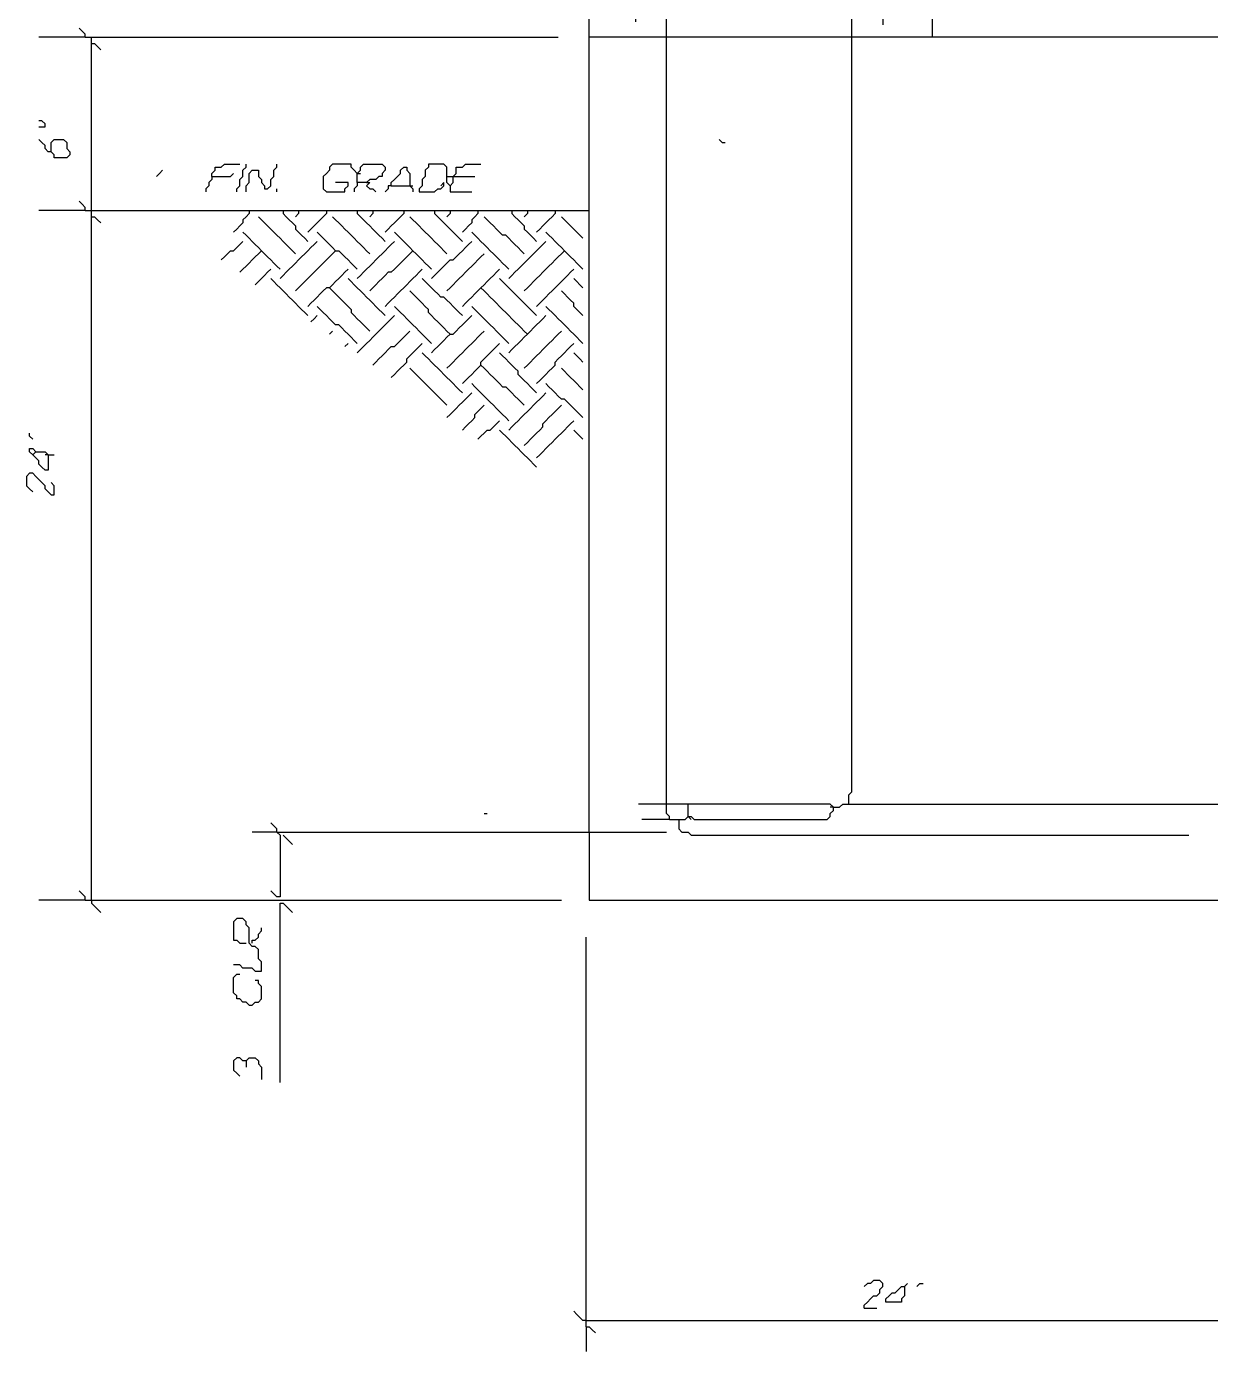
# Model space of a CAD drawing. Extents: x 1.09 to 9.29, y 0.06 to 9.89.
# Drawn here: x 1.09 to 5.6, y 0.06 to 5.1 of the extents above; entities that cross this region are included whole.
import ezdxf

# ---------------------------------------------------------------- set-up
doc = ezdxf.new("R2010")
doc.units = 0

msp = doc.modelspace()

# ---------------------------------------------------------------- linework, layer by layer
at = {"layer": 'R2V', "color": 0}
for points in [[(3.235294, 2.035294, 0), (3.235294, 2.035294, 0), (3.235294, 9.705882, 0), (3.4, 9.705882, 0), (3.411765, 9.694118, 0), (3.411765, 9.035294, 0), (3.423529, 9.023529, 0), (3.423529, 9, 0), (3.411765, 8.988235, 0), (3.411765, 7.294118, 0), (3.423529, 7.282353, 0), (3.423529, 7.258824, 0), (3.411765, 7.247059, 0), (3.411765, 5.541176, 0), (3.423529, 5.529412, 0), (3.423529, 5.505882, 0), (3.411765, 5.494118, 0), (3.411765, 5.117647, 0)], [(4.541176, 5.058824, 0), (4.541176, 5.058824, 0), (4.541176, 9.705882, 0), (4.364706, 9.705882, 0), (4.352941, 9.694118, 0), (4.341176, 9.694118, 0), (4.329412, 9.705882, 0), (4.011765, 9.705882, 0), (4.011765, 9.694118, 0), (4, 9.682353, 0), (4, 9.647059, 0), (3.988235, 9.635294, 0), (3.988235, 9.6, 0), (3.976471, 9.588235, 0), (3.976471, 9.552941, 0), (3.964706, 9.541176, 0), (3.964706, 9.505882, 0), (3.952941, 9.494118, 0), (3.952941, 9.482353, 0)], [(3.529412, 5.058824, 0), (3.529412, 5.058824, 0), (3.529412, 5.482353, 0), (3.517647, 5.494118, 0), (3.517647, 5.517647, 0), (3.529412, 5.529412, 0), (3.529412, 7.235294, 0), (3.517647, 7.247059, 0), (3.517647, 7.270588, 0), (3.529412, 7.282353, 0), (3.529412, 7.588235, 0)], [(4.235294, 5.058824, 0), (4.235294, 5.058824, 0), (4.235294, 5.494118, 0), (4.247059, 5.505882, 0), (4.282353, 5.505882, 0), (4.294118, 5.517647, 0), (4.341176, 5.517647, 0), (4.352941, 5.505882, 0), (4.352941, 5.105882, 0)], [(1.317647, 5.058824, 0), (1.317647, 5.070588, 0), (1.305882, 5.082353, 0), (1.294118, 5.094118, 0)], [(1.317647, 5.058824, 0), (1.141176, 5.058824, 0)], [(1.317647, 5.058824, 0), (1.341176, 5.058824, 0)], [(1.341176, 1.776471, 0), (1.341176, 5.058824, 0), (3.117647, 5.058824, 0)], [(3.235294, 2.035294, 0), (3.235294, 1.776471, 0), (5.870588, 1.776471, 0), (5.870588, 4.776471, 0), (9.294118, 4.776471, 0), (9.294118, 5.058824, 0), (3.235294, 5.058824, 0)], [(3.541176, 2.082353, 0), (3.541176, 2.094118, 0), (3.529412, 2.105882, 0), (3.529412, 5.058824, 0)], [(4.223529, 2.141176, 0), (4.223529, 2.176471, 0), (4.235294, 2.188235, 0), (4.235294, 5.058824, 0)], [(1.341176, 5.035294, 0), (1.352941, 5.035294, 0), (1.364706, 5.023529, 0), (1.376471, 5.011765, 0)], [(1.141176, 4.717647, 0), (1.164706, 4.717647, 0), (1.164706, 4.729412, 0), (1.152941, 4.741176, 0), (1.141176, 4.741176, 0)], [(1.188235, 4.623529, 0), (1.188235, 4.623529, 0), (1.188235, 4.658824, 0), (1.2, 4.670588, 0), (1.235294, 4.670588, 0), (1.247059, 4.658824, 0), (1.247059, 4.635294, 0), (1.258824, 4.623529, 0), (1.258824, 4.611765, 0), (1.247059, 4.6, 0), (1.2, 4.6, 0), (1.2, 4.611765, 0), (1.188235, 4.623529, 0), (1.176471, 4.623529, 0), (1.164706, 4.635294, 0), (1.164706, 4.647059, 0), (1.152941, 4.658824, 0), (1.141176, 4.670588, 0)], [(3.741176, 4.658824, 0), (3.729412, 4.670588, 0)], [(3.741176, 4.658824, 0), (3.752941, 4.658824, 0)], [(1.588235, 4.529412, 0), (1.6, 4.541176, 0), (1.611765, 4.552941, 0)], [(1.8, 4.529412, 0), (1.8, 4.541176, 0), (1.811765, 4.552941, 0), (1.811765, 4.564706, 0), (1.835294, 4.564706, 0), (1.847059, 4.576471, 0), (1.905882, 4.576471, 0)], [(1.8, 4.529412, 0), (1.870588, 4.529412, 0), (1.882353, 4.541176, 0)], [(1.894118, 4.470588, 0), (1.894118, 4.470588, 0), (1.894118, 4.482353, 0), (1.905882, 4.494118, 0), (1.905882, 4.517647, 0), (1.917647, 4.529412, 0), (1.917647, 4.552941, 0), (1.929412, 4.564706, 0), (1.929412, 4.576471, 0)], [(1.929412, 4.470588, 0), (1.929412, 4.470588, 0), (1.929412, 4.494118, 0), (1.941176, 4.505882, 0), (1.941176, 4.541176, 0), (1.952941, 4.552941, 0), (1.976471, 4.552941, 0), (1.976471, 4.529412, 0), (1.988235, 4.517647, 0), (1.988235, 4.505882, 0), (2, 4.494118, 0), (2, 4.482353, 0), (2.011765, 4.482353, 0), (2.023529, 4.494118, 0), (2.023529, 4.517647, 0), (2.035294, 4.529412, 0), (2.035294, 4.552941, 0), (2.047059, 4.564706, 0), (2.047059, 4.576471, 0)], [(2.352941, 4.541176, 0), (2.352941, 4.541176, 0), (2.341176, 4.552941, 0), (2.329412, 4.564706, 0), (2.329412, 4.576471, 0), (2.258824, 4.576471, 0), (2.247059, 4.564706, 0), (2.247059, 4.552941, 0), (2.235294, 4.541176, 0), (2.223529, 4.529412, 0), (2.223529, 4.482353, 0), (2.235294, 4.470588, 0), (2.305882, 4.470588, 0), (2.305882, 4.482353, 0), (2.317647, 4.494118, 0), (2.317647, 4.505882, 0), (2.270588, 4.505882, 0)], [(2.352941, 4.505882, 0), (2.352941, 4.505882, 0), (2.352941, 4.541176, 0), (2.364706, 4.552941, 0), (2.364706, 4.564706, 0), (2.376471, 4.576471, 0), (2.447059, 4.576471, 0), (2.458824, 4.564706, 0), (2.458824, 4.552941, 0), (2.447059, 4.541176, 0), (2.447059, 4.529412, 0), (2.435294, 4.529412, 0), (2.423529, 4.517647, 0), (2.4, 4.517647, 0), (2.388235, 4.505882, 0), (2.352941, 4.505882, 0), (2.352941, 4.494118, 0), (2.341176, 4.482353, 0), (2.341176, 4.470588, 0)], [(2.352941, 4.541176, 0), (2.364706, 4.541176, 0)], [(2.482353, 4.494118, 0), (2.482353, 4.494118, 0), (2.482353, 4.505882, 0), (2.494118, 4.517647, 0), (2.505882, 4.529412, 0), (2.517647, 4.541176, 0), (2.517647, 4.552941, 0), (2.529412, 4.564706, 0), (2.541176, 4.564706, 0), (2.541176, 4.552941, 0), (2.552941, 4.541176, 0), (2.552941, 4.494118, 0), (2.564706, 4.482353, 0), (2.564706, 4.470588, 0)], [(2.705882, 4.494118, 0), (2.705882, 4.494118, 0), (2.694118, 4.505882, 0), (2.694118, 4.564706, 0), (2.682353, 4.576471, 0), (2.623529, 4.576471, 0), (2.623529, 4.564706, 0), (2.611765, 4.552941, 0), (2.611765, 4.529412, 0), (2.6, 4.517647, 0), (2.6, 4.494118, 0), (2.588235, 4.482353, 0), (2.588235, 4.470588, 0), (2.647059, 4.470588, 0), (2.658824, 4.482353, 0), (2.670588, 4.482353, 0), (2.682353, 4.494118, 0), (2.682353, 4.505882, 0), (2.670588, 4.494118, 0)], [(2.705882, 4.494118, 0), (2.705882, 4.494118, 0), (2.717647, 4.505882, 0), (2.717647, 4.529412, 0), (2.729412, 4.541176, 0), (2.729412, 4.564706, 0), (2.752941, 4.564706, 0), (2.764706, 4.576471, 0), (2.823529, 4.576471, 0)], [(1.8, 4.529412, 0), (1.8, 4.517647, 0), (1.788235, 4.505882, 0), (1.788235, 4.494118, 0), (1.776471, 4.482353, 0), (1.776471, 4.470588, 0)], [(2.388235, 4.505882, 0), (2.4, 4.505882, 0), (2.388235, 4.494118, 0), (2.4, 4.482353, 0), (2.411765, 4.482353, 0), (2.423529, 4.470588, 0)], [(2.482353, 4.494118, 0), (2.470588, 4.494118, 0), (2.470588, 4.482353, 0), (2.458824, 4.470588, 0)], [(2.482353, 4.494118, 0), (2.552941, 4.494118, 0)], [(2.552941, 4.494118, 0), (2.564706, 4.494118, 0)], [(2.694118, 4.529412, 0), (2.717647, 4.529412, 0)], [(2.694118, 4.505882, 0), (2.705882, 4.494118, 0)], [(2.705882, 4.494118, 0), (2.705882, 4.470588, 0), (2.788235, 4.470588, 0)], [(2.717647, 4.529412, 0), (2.8, 4.529412, 0)], [(2.047059, 4.470588, 0), (2.047059, 4.482353, 0)], [(1.317647, 4.4, 0), (1.141176, 4.4, 0)], [(1.317647, 4.4, 0), (1.317647, 4.411765, 0), (1.305882, 4.423529, 0), (1.294118, 4.435294, 0)], [(1.317647, 4.4, 0), (1.341176, 4.4, 0)], [(1.341176, 4.4, 0), (3.235294, 4.4, 0)], [(1.941176, 4.4, 0), (1.941176, 4.4, 0), (1.941176, 4.388235, 0), (1.929412, 4.376471, 0), (1.917647, 4.364706, 0), (1.917647, 4.352941, 0), (1.905882, 4.341176, 0), (1.894118, 4.329412, 0), (1.882353, 4.317647, 0)], [(2.070588, 4.4, 0), (2.070588, 4.4, 0), (2.070588, 4.388235, 0), (2.082353, 4.376471, 0), (2.094118, 4.364706, 0), (2.105882, 4.352941, 0), (2.117647, 4.341176, 0), (2.117647, 4.329412, 0), (2.129412, 4.317647, 0), (2.141176, 4.305882, 0), (2.152941, 4.294118, 0), (2.164706, 4.282353, 0)], [(2.129412, 4.4, 0), (2.129412, 4.388235, 0), (2.117647, 4.376471, 0)], [(2.235294, 4.4, 0), (2.235294, 4.4, 0), (2.235294, 4.388235, 0), (2.223529, 4.376471, 0), (2.211765, 4.364706, 0), (2.2, 4.352941, 0), (2.188235, 4.341176, 0), (2.176471, 4.329412, 0), (2.164706, 4.317647, 0)], [(2.352941, 4.4, 0), (2.352941, 4.4, 0), (2.352941, 4.388235, 0), (2.364706, 4.376471, 0), (2.376471, 4.364706, 0), (2.388235, 4.352941, 0), (2.4, 4.341176, 0), (2.411765, 4.329412, 0), (2.423529, 4.317647, 0), (2.435294, 4.305882, 0), (2.447059, 4.294118, 0), (2.458824, 4.282353, 0)], [(2.411765, 4.4, 0), (2.411765, 4.388235, 0), (2.4, 4.376471, 0)], [(2.529412, 4.4, 0), (2.529412, 4.4, 0), (2.529412, 4.388235, 0), (2.517647, 4.376471, 0), (2.505882, 4.364706, 0), (2.494118, 4.352941, 0), (2.482353, 4.341176, 0), (2.470588, 4.329412, 0), (2.458824, 4.317647, 0)], [(2.647059, 4.4, 0), (2.647059, 4.4, 0), (2.647059, 4.388235, 0), (2.658824, 4.376471, 0), (2.670588, 4.364706, 0), (2.682353, 4.352941, 0), (2.694118, 4.341176, 0), (2.705882, 4.329412, 0), (2.717647, 4.317647, 0), (2.729412, 4.305882, 0), (2.741176, 4.294118, 0), (2.752941, 4.282353, 0)], [(2.705882, 4.4, 0), (2.705882, 4.388235, 0), (2.694118, 4.376471, 0)], [(2.811765, 4.4, 0), (2.811765, 4.4, 0), (2.811765, 4.388235, 0), (2.8, 4.376471, 0), (2.788235, 4.364706, 0), (2.788235, 4.352941, 0), (2.776471, 4.341176, 0), (2.764706, 4.329412, 0), (2.752941, 4.317647, 0)], [(2.941176, 4.4, 0), (2.941176, 4.4, 0), (2.941176, 4.388235, 0), (2.952941, 4.376471, 0), (2.964706, 4.364706, 0), (2.976471, 4.352941, 0), (2.988235, 4.341176, 0), (2.988235, 4.329412, 0), (3, 4.317647, 0), (3.011765, 4.305882, 0), (3.023529, 4.294118, 0), (3.035294, 4.282353, 0)], [(3, 4.4, 0), (3, 4.388235, 0), (2.988235, 4.376471, 0)], [(3.105882, 4.4, 0), (3.105882, 4.4, 0), (3.105882, 4.388235, 0), (3.094118, 4.376471, 0), (3.082353, 4.364706, 0), (3.070588, 4.352941, 0), (3.058824, 4.341176, 0), (3.047059, 4.329412, 0), (3.035294, 4.317647, 0)], [(1.341176, 4.376471, 0), (1.352941, 4.376471, 0), (1.364706, 4.364706, 0), (1.376471, 4.352941, 0)], [(2.117647, 4.235294, 0), (2.117647, 4.235294, 0), (2.105882, 4.247059, 0), (2.094118, 4.258824, 0), (2.082353, 4.270588, 0), (2.070588, 4.282353, 0), (2.058824, 4.294118, 0), (2.047059, 4.305882, 0), (2.035294, 4.317647, 0), (2.023529, 4.329412, 0), (2.011765, 4.341176, 0), (2, 4.352941, 0), (1.988235, 4.364706, 0), (1.976471, 4.376471, 0)], [(2.4, 4.235294, 0), (2.4, 4.235294, 0), (2.388235, 4.247059, 0), (2.376471, 4.258824, 0), (2.364706, 4.270588, 0), (2.352941, 4.282353, 0), (2.341176, 4.294118, 0), (2.329412, 4.305882, 0), (2.317647, 4.317647, 0), (2.305882, 4.329412, 0), (2.294118, 4.341176, 0), (2.282353, 4.352941, 0), (2.270588, 4.364706, 0), (2.258824, 4.376471, 0)], [(2.694118, 4.235294, 0), (2.694118, 4.235294, 0), (2.682353, 4.247059, 0), (2.670588, 4.258824, 0), (2.658824, 4.270588, 0), (2.647059, 4.282353, 0), (2.635294, 4.294118, 0), (2.623529, 4.305882, 0), (2.611765, 4.317647, 0), (2.6, 4.329412, 0), (2.588235, 4.341176, 0), (2.576471, 4.352941, 0), (2.564706, 4.364706, 0), (2.552941, 4.376471, 0)], [(2.988235, 4.235294, 0), (2.988235, 4.235294, 0), (2.976471, 4.247059, 0), (2.964706, 4.258824, 0), (2.952941, 4.270588, 0), (2.941176, 4.282353, 0), (2.929412, 4.294118, 0), (2.917647, 4.305882, 0), (2.905882, 4.305882, 0), (2.894118, 4.317647, 0), (2.882353, 4.329412, 0), (2.870588, 4.341176, 0), (2.858824, 4.352941, 0), (2.847059, 4.364706, 0), (2.835294, 4.376471, 0)], [(3.211765, 4.294118, 0), (3.211765, 4.294118, 0), (3.2, 4.305882, 0), (3.188235, 4.317647, 0), (3.176471, 4.329412, 0), (3.164706, 4.341176, 0), (3.152941, 4.352941, 0), (3.141176, 4.364706, 0), (3.129412, 4.376471, 0)], [(1.988235, 4.247059, 0), (1.976471, 4.258824, 0), (1.964706, 4.270588, 0), (1.952941, 4.282353, 0), (1.941176, 4.294118, 0), (1.929412, 4.305882, 0), (1.917647, 4.317647, 0)], [(2.270588, 4.247059, 0), (2.258824, 4.258824, 0), (2.247059, 4.270588, 0), (2.235294, 4.282353, 0), (2.223529, 4.294118, 0), (2.211765, 4.305882, 0), (2.2, 4.317647, 0)], [(2.564706, 4.247059, 0), (2.552941, 4.258824, 0), (2.541176, 4.270588, 0), (2.529412, 4.282353, 0), (2.517647, 4.294118, 0), (2.505882, 4.305882, 0), (2.494118, 4.317647, 0)], [(2.929412, 4.176471, 0), (2.929412, 4.176471, 0), (2.917647, 4.188235, 0), (2.905882, 4.2, 0), (2.894118, 4.211765, 0), (2.882353, 4.223529, 0), (2.870588, 4.235294, 0), (2.858824, 4.247059, 0), (2.847059, 4.258824, 0), (2.835294, 4.270588, 0), (2.823529, 4.282353, 0), (2.811765, 4.294118, 0), (2.8, 4.305882, 0), (2.788235, 4.317647, 0)], [(3.141176, 4.247059, 0), (3.129412, 4.258824, 0), (3.117647, 4.270588, 0), (3.105882, 4.282353, 0), (3.094118, 4.294118, 0), (3.082353, 4.305882, 0), (3.070588, 4.317647, 0)], [(1.835294, 4.211765, 0), (1.835294, 4.211765, 0), (1.847059, 4.223529, 0), (1.858824, 4.235294, 0), (1.870588, 4.247059, 0), (1.882353, 4.247059, 0), (1.894118, 4.258824, 0), (1.905882, 4.270588, 0), (1.917647, 4.282353, 0)], [(1.988235, 4.247059, 0), (1.988235, 4.247059, 0), (1.976471, 4.235294, 0), (1.964706, 4.223529, 0), (1.952941, 4.211765, 0), (1.941176, 4.2, 0), (1.929412, 4.188235, 0), (1.917647, 4.176471, 0), (1.905882, 4.164706, 0)], [(1.988235, 4.247059, 0), (2, 4.235294, 0), (2.011765, 4.223529, 0), (2.023529, 4.211765, 0), (2.035294, 4.2, 0), (2.047059, 4.188235, 0), (2.058824, 4.176471, 0)], [(2.058824, 4.141176, 0), (2.058824, 4.141176, 0), (2.070588, 4.152941, 0), (2.082353, 4.164706, 0), (2.094118, 4.176471, 0), (2.105882, 4.188235, 0), (2.117647, 4.2, 0), (2.129412, 4.211765, 0), (2.141176, 4.223529, 0), (2.152941, 4.235294, 0), (2.164706, 4.247059, 0), (2.176471, 4.258824, 0), (2.188235, 4.270588, 0), (2.2, 4.282353, 0)], [(2.270588, 4.247059, 0), (2.270588, 4.247059, 0), (2.258824, 4.235294, 0), (2.247059, 4.223529, 0), (2.235294, 4.211765, 0), (2.223529, 4.2, 0), (2.211765, 4.188235, 0), (2.2, 4.176471, 0), (2.188235, 4.164706, 0), (2.176471, 4.152941, 0), (2.164706, 4.141176, 0), (2.152941, 4.129412, 0), (2.141176, 4.117647, 0), (2.129412, 4.105882, 0), (2.117647, 4.094118, 0)], [(2.270588, 4.247059, 0), (2.270588, 4.247059, 0), (2.282353, 4.247059, 0), (2.294118, 4.235294, 0), (2.305882, 4.223529, 0), (2.317647, 4.211765, 0), (2.329412, 4.2, 0), (2.341176, 4.188235, 0), (2.352941, 4.176471, 0)], [(2.352941, 4.141176, 0), (2.352941, 4.141176, 0), (2.364706, 4.152941, 0), (2.376471, 4.164706, 0), (2.388235, 4.176471, 0), (2.4, 4.188235, 0), (2.411765, 4.2, 0), (2.423529, 4.211765, 0), (2.435294, 4.223529, 0), (2.447059, 4.235294, 0), (2.458824, 4.247059, 0), (2.470588, 4.258824, 0), (2.482353, 4.270588, 0), (2.494118, 4.282353, 0)], [(2.564706, 4.247059, 0), (2.564706, 4.247059, 0), (2.552941, 4.235294, 0), (2.541176, 4.223529, 0), (2.529412, 4.211765, 0), (2.517647, 4.2, 0), (2.505882, 4.188235, 0), (2.494118, 4.176471, 0), (2.482353, 4.164706, 0), (2.470588, 4.164706, 0), (2.458824, 4.152941, 0), (2.447059, 4.141176, 0), (2.435294, 4.129412, 0), (2.423529, 4.117647, 0), (2.411765, 4.105882, 0), (2.4, 4.094118, 0)], [(2.564706, 4.247059, 0), (2.576471, 4.235294, 0), (2.588235, 4.223529, 0), (2.6, 4.211765, 0), (2.611765, 4.2, 0), (2.623529, 4.188235, 0), (2.635294, 4.176471, 0)], [(2.635294, 4.141176, 0), (2.635294, 4.141176, 0), (2.647059, 4.152941, 0), (2.658824, 4.164706, 0), (2.670588, 4.176471, 0), (2.682353, 4.188235, 0), (2.694118, 4.2, 0), (2.705882, 4.211765, 0), (2.717647, 4.211765, 0), (2.729412, 4.223529, 0), (2.741176, 4.235294, 0), (2.752941, 4.247059, 0), (2.764706, 4.258824, 0), (2.776471, 4.270588, 0), (2.788235, 4.282353, 0)], [(2.694118, 4.094118, 0), (2.694118, 4.094118, 0), (2.705882, 4.105882, 0), (2.717647, 4.117647, 0), (2.729412, 4.129412, 0), (2.741176, 4.141176, 0), (2.752941, 4.152941, 0), (2.764706, 4.164706, 0), (2.776471, 4.176471, 0), (2.788235, 4.188235, 0), (2.8, 4.2, 0), (2.811765, 4.211765, 0), (2.823529, 4.223529, 0), (2.835294, 4.235294, 0)], [(2.929412, 4.141176, 0), (2.929412, 4.141176, 0), (2.941176, 4.152941, 0), (2.952941, 4.164706, 0), (2.964706, 4.176471, 0), (2.976471, 4.188235, 0), (2.988235, 4.2, 0), (3, 4.211765, 0), (3.011765, 4.223529, 0), (3.023529, 4.235294, 0), (3.035294, 4.247059, 0), (3.047059, 4.258824, 0), (3.058824, 4.270588, 0), (3.070588, 4.282353, 0)], [(3.141176, 4.247059, 0), (3.141176, 4.247059, 0), (3.129412, 4.235294, 0), (3.117647, 4.223529, 0), (3.105882, 4.211765, 0), (3.094118, 4.2, 0), (3.082353, 4.188235, 0), (3.070588, 4.176471, 0), (3.058824, 4.164706, 0), (3.047059, 4.152941, 0), (3.035294, 4.141176, 0), (3.023529, 4.129412, 0), (3.011765, 4.117647, 0), (3, 4.105882, 0), (2.988235, 4.094118, 0)], [(3.141176, 4.247059, 0), (3.152941, 4.235294, 0), (3.164706, 4.223529, 0), (3.176471, 4.211765, 0), (3.188235, 4.2, 0), (3.2, 4.188235, 0), (3.211765, 4.176471, 0)], [(1.964706, 4.117647, 0), (1.976471, 4.129412, 0), (1.988235, 4.141176, 0), (2, 4.152941, 0), (2.011765, 4.164706, 0), (2.023529, 4.176471, 0)], [(2.164706, 4, 0), (2.164706, 4, 0), (2.152941, 4.011765, 0), (2.141176, 4.023529, 0), (2.129412, 4.035294, 0), (2.117647, 4.047059, 0), (2.105882, 4.058824, 0), (2.094118, 4.070588, 0), (2.082353, 4.082353, 0), (2.070588, 4.094118, 0), (2.058824, 4.105882, 0), (2.047059, 4.117647, 0), (2.035294, 4.129412, 0), (2.023529, 4.141176, 0)], [(2.247059, 4.105882, 0), (2.258824, 4.117647, 0), (2.270588, 4.129412, 0), (2.282353, 4.141176, 0), (2.294118, 4.152941, 0), (2.305882, 4.164706, 0), (2.317647, 4.176471, 0)], [(2.458824, 4, 0), (2.458824, 4, 0), (2.447059, 4.011765, 0), (2.435294, 4.023529, 0), (2.423529, 4.035294, 0), (2.411765, 4.047059, 0), (2.4, 4.058824, 0), (2.388235, 4.070588, 0), (2.376471, 4.082353, 0), (2.364706, 4.094118, 0), (2.352941, 4.105882, 0), (2.341176, 4.117647, 0), (2.329412, 4.129412, 0), (2.317647, 4.141176, 0)], [(2.458824, 4.035294, 0), (2.458824, 4.035294, 0), (2.470588, 4.047059, 0), (2.482353, 4.058824, 0), (2.494118, 4.070588, 0), (2.505882, 4.082353, 0), (2.517647, 4.094118, 0), (2.529412, 4.105882, 0), (2.541176, 4.117647, 0), (2.552941, 4.129412, 0), (2.564706, 4.141176, 0), (2.576471, 4.152941, 0), (2.588235, 4.164706, 0), (2.6, 4.176471, 0)], [(2.752941, 4, 0), (2.752941, 4, 0), (2.741176, 4.011765, 0), (2.729412, 4.023529, 0), (2.717647, 4.035294, 0), (2.705882, 4.047059, 0), (2.694118, 4.058824, 0), (2.682353, 4.070588, 0), (2.670588, 4.070588, 0), (2.658824, 4.082353, 0), (2.647059, 4.094118, 0), (2.635294, 4.105882, 0), (2.623529, 4.117647, 0), (2.611765, 4.129412, 0), (2.6, 4.141176, 0)], [(3, 3.929412, 0), (3, 3.929412, 0), (2.988235, 3.941176, 0), (2.976471, 3.952941, 0), (2.964706, 3.964706, 0), (2.952941, 3.976471, 0), (2.941176, 3.988235, 0), (2.929412, 4, 0), (2.917647, 4.011765, 0), (2.905882, 4.023529, 0), (2.894118, 4.035294, 0), (2.882353, 4.047059, 0), (2.870588, 4.058824, 0), (2.858824, 4.070588, 0), (2.847059, 4.082353, 0), (2.835294, 4.094118, 0), (2.823529, 4.105882, 0), (2.835294, 4.117647, 0), (2.847059, 4.129412, 0), (2.858824, 4.141176, 0), (2.870588, 4.152941, 0), (2.882353, 4.164706, 0), (2.894118, 4.176471, 0)], [(3.035294, 4, 0), (3.035294, 4, 0), (3.023529, 4.011765, 0), (3.011765, 4.023529, 0), (3, 4.035294, 0), (2.988235, 4.047059, 0), (2.976471, 4.058824, 0), (2.964706, 4.070588, 0), (2.952941, 4.082353, 0), (2.941176, 4.094118, 0), (2.929412, 4.105882, 0), (2.917647, 4.117647, 0), (2.905882, 4.129412, 0), (2.894118, 4.141176, 0)], [(3.035294, 4.035294, 0), (3.035294, 4.035294, 0), (3.047059, 4.047059, 0), (3.058824, 4.058824, 0), (3.070588, 4.070588, 0), (3.082353, 4.082353, 0), (3.094118, 4.094118, 0), (3.105882, 4.105882, 0), (3.117647, 4.117647, 0), (3.129412, 4.129412, 0), (3.141176, 4.141176, 0), (3.152941, 4.152941, 0), (3.164706, 4.164706, 0), (3.176471, 4.176471, 0)], [(3.211765, 4.105882, 0), (3.2, 4.117647, 0), (3.188235, 4.129412, 0), (3.176471, 4.141176, 0)], [(2.247059, 4.105882, 0), (2.247059, 4.105882, 0), (2.235294, 4.105882, 0), (2.223529, 4.094118, 0), (2.211765, 4.082353, 0), (2.2, 4.070588, 0), (2.188235, 4.058824, 0), (2.176471, 4.047059, 0), (2.164706, 4.035294, 0)], [(2.247059, 4.105882, 0), (2.247059, 4.105882, 0), (2.258824, 4.094118, 0), (2.270588, 4.082353, 0), (2.282353, 4.070588, 0), (2.294118, 4.058824, 0), (2.305882, 4.047059, 0), (2.317647, 4.035294, 0), (2.329412, 4.023529, 0), (2.329412, 4.011765, 0), (2.341176, 4, 0), (2.352941, 3.988235, 0), (2.364706, 3.976471, 0), (2.376471, 3.964706, 0), (2.388235, 3.952941, 0), (2.4, 3.941176, 0)], [(2.705882, 3.929412, 0), (2.705882, 3.929412, 0), (2.694118, 3.941176, 0), (2.682353, 3.952941, 0), (2.670588, 3.964706, 0), (2.658824, 3.976471, 0), (2.647059, 3.988235, 0), (2.635294, 4, 0), (2.623529, 4.011765, 0), (2.623529, 4.023529, 0), (2.611765, 4.035294, 0), (2.6, 4.047059, 0), (2.588235, 4.058824, 0), (2.576471, 4.070588, 0), (2.564706, 4.082353, 0), (2.552941, 4.094118, 0)], [(2.823529, 4.105882, 0), (2.811765, 4.094118, 0), (2.8, 4.082353, 0), (2.788235, 4.070588, 0), (2.776471, 4.058824, 0), (2.764706, 4.047059, 0), (2.752941, 4.035294, 0)], [(3.211765, 4, 0), (3.211765, 4, 0), (3.2, 4.011765, 0), (3.188235, 4.023529, 0), (3.176471, 4.035294, 0), (3.176471, 4.047059, 0), (3.164706, 4.058824, 0), (3.152941, 4.070588, 0), (3.141176, 4.082353, 0), (3.129412, 4.094118, 0)], [(2.352941, 3.894118, 0), (2.352941, 3.894118, 0), (2.341176, 3.905882, 0), (2.329412, 3.917647, 0), (2.317647, 3.929412, 0), (2.305882, 3.941176, 0), (2.294118, 3.952941, 0), (2.282353, 3.964706, 0), (2.270588, 3.964706, 0), (2.258824, 3.976471, 0), (2.247059, 3.988235, 0), (2.235294, 4, 0), (2.223529, 4.011765, 0), (2.211765, 4.023529, 0), (2.2, 4.035294, 0)], [(2.635294, 3.894118, 0), (2.635294, 3.894118, 0), (2.623529, 3.905882, 0), (2.611765, 3.917647, 0), (2.6, 3.929412, 0), (2.588235, 3.941176, 0), (2.576471, 3.952941, 0), (2.564706, 3.964706, 0), (2.552941, 3.976471, 0), (2.541176, 3.988235, 0), (2.529412, 4, 0), (2.517647, 4.011765, 0), (2.505882, 4.023529, 0), (2.494118, 4.035294, 0)], [(2.929412, 3.894118, 0), (2.929412, 3.894118, 0), (2.917647, 3.905882, 0), (2.905882, 3.917647, 0), (2.894118, 3.929412, 0), (2.882353, 3.941176, 0), (2.870588, 3.952941, 0), (2.858824, 3.964706, 0), (2.847059, 3.976471, 0), (2.835294, 3.988235, 0), (2.823529, 4, 0), (2.811765, 4.011765, 0), (2.8, 4.023529, 0), (2.788235, 4.035294, 0)], [(3.211765, 3.894118, 0), (3.211765, 3.894118, 0), (3.2, 3.905882, 0), (3.188235, 3.917647, 0), (3.176471, 3.929412, 0), (3.164706, 3.941176, 0), (3.152941, 3.952941, 0), (3.141176, 3.964706, 0), (3.129412, 3.976471, 0), (3.117647, 3.988235, 0), (3.105882, 4, 0), (3.094118, 4.011765, 0), (3.082353, 4.023529, 0), (3.070588, 4.035294, 0)], [(2.176471, 3.976471, 0), (2.188235, 3.988235, 0), (2.2, 4, 0)], [(2.352941, 3.858824, 0), (2.352941, 3.858824, 0), (2.364706, 3.870588, 0), (2.376471, 3.882353, 0), (2.388235, 3.894118, 0), (2.4, 3.905882, 0), (2.411765, 3.917647, 0), (2.423529, 3.929412, 0), (2.435294, 3.941176, 0), (2.447059, 3.952941, 0), (2.458824, 3.964706, 0), (2.470588, 3.976471, 0), (2.482353, 3.988235, 0), (2.494118, 4, 0)], [(2.705882, 3.929412, 0), (2.705882, 3.929412, 0), (2.717647, 3.929412, 0), (2.729412, 3.941176, 0), (2.741176, 3.952941, 0), (2.752941, 3.964706, 0), (2.764706, 3.976471, 0), (2.776471, 3.988235, 0), (2.788235, 4, 0)], [(3, 3.929412, 0), (3.011765, 3.941176, 0), (3.023529, 3.952941, 0), (3.035294, 3.964706, 0), (3.047059, 3.976471, 0), (3.058824, 3.988235, 0), (3.070588, 4, 0)], [(2.247059, 3.929412, 0), (2.258824, 3.941176, 0)], [(2.411765, 3.811765, 0), (2.411765, 3.811765, 0), (2.423529, 3.823529, 0), (2.435294, 3.835294, 0), (2.447059, 3.847059, 0), (2.458824, 3.858824, 0), (2.470588, 3.870588, 0), (2.482353, 3.882353, 0), (2.494118, 3.882353, 0), (2.505882, 3.894118, 0), (2.517647, 3.905882, 0), (2.529412, 3.917647, 0), (2.541176, 3.929412, 0), (2.552941, 3.941176, 0)], [(2.694118, 3.8, 0), (2.694118, 3.8, 0), (2.705882, 3.811765, 0), (2.717647, 3.823529, 0), (2.729412, 3.835294, 0), (2.741176, 3.847059, 0), (2.752941, 3.858824, 0), (2.764706, 3.870588, 0), (2.776471, 3.882353, 0), (2.788235, 3.894118, 0), (2.8, 3.905882, 0), (2.811765, 3.917647, 0), (2.823529, 3.929412, 0), (2.835294, 3.941176, 0)], [(2.988235, 3.8, 0), (2.988235, 3.8, 0), (3, 3.811765, 0), (3.011765, 3.823529, 0), (3.023529, 3.835294, 0), (3.035294, 3.847059, 0), (3.047059, 3.858824, 0), (3.058824, 3.870588, 0), (3.070588, 3.882353, 0), (3.082353, 3.894118, 0), (3.094118, 3.905882, 0), (3.105882, 3.917647, 0), (3.117647, 3.929412, 0), (3.129412, 3.941176, 0)], [(2.305882, 3.882353, 0), (2.317647, 3.894118, 0)], [(2.482353, 3.764706, 0), (2.482353, 3.764706, 0), (2.494118, 3.776471, 0), (2.505882, 3.788235, 0), (2.517647, 3.8, 0), (2.529412, 3.811765, 0), (2.541176, 3.823529, 0), (2.541176, 3.835294, 0), (2.552941, 3.847059, 0), (2.564706, 3.858824, 0), (2.576471, 3.870588, 0), (2.588235, 3.882353, 0), (2.6, 3.894118, 0)], [(2.705882, 3.929412, 0), (2.694118, 3.917647, 0), (2.682353, 3.905882, 0), (2.670588, 3.894118, 0), (2.658824, 3.882353, 0), (2.647059, 3.870588, 0), (2.635294, 3.858824, 0)], [(2.823529, 3.811765, 0), (2.823529, 3.811765, 0), (2.823529, 3.823529, 0), (2.835294, 3.835294, 0), (2.847059, 3.847059, 0), (2.858824, 3.858824, 0), (2.870588, 3.870588, 0), (2.882353, 3.882353, 0), (2.894118, 3.894118, 0)], [(3, 3.929412, 0), (2.988235, 3.917647, 0), (2.976471, 3.905882, 0), (2.964706, 3.894118, 0), (2.952941, 3.882353, 0), (2.941176, 3.870588, 0), (2.929412, 3.858824, 0)], [(3.035294, 3.741176, 0), (3.035294, 3.741176, 0), (3.047059, 3.752941, 0), (3.058824, 3.764706, 0), (3.070588, 3.776471, 0), (3.082353, 3.788235, 0), (3.094118, 3.8, 0), (3.105882, 3.811765, 0), (3.105882, 3.823529, 0), (3.117647, 3.835294, 0), (3.129412, 3.847059, 0), (3.141176, 3.858824, 0), (3.152941, 3.870588, 0), (3.164706, 3.882353, 0), (3.176471, 3.894118, 0)], [(2.752941, 3.705882, 0), (2.752941, 3.705882, 0), (2.741176, 3.717647, 0), (2.729412, 3.729412, 0), (2.717647, 3.741176, 0), (2.705882, 3.752941, 0), (2.694118, 3.764706, 0), (2.682353, 3.776471, 0), (2.670588, 3.788235, 0), (2.658824, 3.8, 0), (2.647059, 3.811765, 0), (2.635294, 3.823529, 0), (2.623529, 3.835294, 0), (2.611765, 3.847059, 0), (2.6, 3.858824, 0)], [(3.035294, 3.705882, 0), (3.035294, 3.705882, 0), (3.023529, 3.717647, 0), (3.011765, 3.729412, 0), (3, 3.741176, 0), (2.988235, 3.752941, 0), (2.976471, 3.764706, 0), (2.964706, 3.776471, 0), (2.964706, 3.788235, 0), (2.952941, 3.8, 0), (2.941176, 3.811765, 0), (2.929412, 3.823529, 0), (2.917647, 3.835294, 0), (2.905882, 3.847059, 0), (2.894118, 3.858824, 0)], [(3.211765, 3.823529, 0), (3.2, 3.835294, 0), (3.188235, 3.847059, 0), (3.176471, 3.858824, 0)], [(2.694118, 3.658824, 0), (2.694118, 3.658824, 0), (2.682353, 3.670588, 0), (2.670588, 3.682353, 0), (2.658824, 3.694118, 0), (2.647059, 3.705882, 0), (2.635294, 3.717647, 0), (2.623529, 3.729412, 0), (2.611765, 3.741176, 0), (2.6, 3.752941, 0), (2.588235, 3.764706, 0), (2.576471, 3.776471, 0), (2.564706, 3.788235, 0), (2.552941, 3.8, 0)], [(2.823529, 3.811765, 0), (2.811765, 3.8, 0), (2.8, 3.788235, 0), (2.788235, 3.776471, 0), (2.776471, 3.764706, 0), (2.764706, 3.752941, 0), (2.752941, 3.741176, 0)], [(2.823529, 3.811765, 0), (2.823529, 3.811765, 0), (2.835294, 3.8, 0), (2.847059, 3.788235, 0), (2.858824, 3.776471, 0), (2.870588, 3.764706, 0), (2.882353, 3.752941, 0), (2.894118, 3.741176, 0), (2.905882, 3.729412, 0), (2.917647, 3.729412, 0), (2.929412, 3.717647, 0), (2.941176, 3.705882, 0), (2.952941, 3.694118, 0), (2.964706, 3.682353, 0), (2.976471, 3.670588, 0), (2.988235, 3.658824, 0)], [(3.211765, 3.717647, 0), (3.211765, 3.717647, 0), (3.2, 3.729412, 0), (3.188235, 3.741176, 0), (3.176471, 3.752941, 0), (3.164706, 3.764706, 0), (3.152941, 3.776471, 0), (3.141176, 3.788235, 0), (3.129412, 3.8, 0)], [(2.929412, 3.6, 0), (2.929412, 3.6, 0), (2.917647, 3.611765, 0), (2.905882, 3.623529, 0), (2.894118, 3.635294, 0), (2.882353, 3.647059, 0), (2.870588, 3.658824, 0), (2.858824, 3.670588, 0), (2.847059, 3.682353, 0), (2.835294, 3.694118, 0), (2.823529, 3.705882, 0), (2.811765, 3.717647, 0), (2.8, 3.729412, 0), (2.788235, 3.741176, 0)], [(3.211765, 3.611765, 0), (3.211765, 3.611765, 0), (3.2, 3.623529, 0), (3.188235, 3.635294, 0), (3.176471, 3.647059, 0), (3.164706, 3.658824, 0), (3.152941, 3.670588, 0), (3.141176, 3.682353, 0), (3.129412, 3.682353, 0), (3.117647, 3.694118, 0), (3.105882, 3.705882, 0), (3.094118, 3.717647, 0), (3.082353, 3.729412, 0), (3.070588, 3.741176, 0)], [(2.694118, 3.611765, 0), (2.694118, 3.611765, 0), (2.705882, 3.623529, 0), (2.717647, 3.635294, 0), (2.729412, 3.647059, 0), (2.741176, 3.658824, 0), (2.752941, 3.670588, 0), (2.764706, 3.682353, 0), (2.776471, 3.694118, 0), (2.788235, 3.705882, 0)], [(2.929412, 3.564706, 0), (2.929412, 3.564706, 0), (2.941176, 3.576471, 0), (2.952941, 3.588235, 0), (2.964706, 3.6, 0), (2.976471, 3.611765, 0), (2.988235, 3.623529, 0), (3, 3.635294, 0), (3.011765, 3.647059, 0), (3.023529, 3.658824, 0), (3.035294, 3.670588, 0), (3.047059, 3.682353, 0), (3.058824, 3.694118, 0), (3.070588, 3.705882, 0)], [(2.752941, 3.564706, 0), (2.752941, 3.564706, 0), (2.764706, 3.576471, 0), (2.776471, 3.588235, 0), (2.788235, 3.6, 0), (2.8, 3.611765, 0), (2.8, 3.623529, 0), (2.811765, 3.635294, 0), (2.823529, 3.647059, 0), (2.835294, 3.658824, 0)], [(2.988235, 3.505882, 0), (2.988235, 3.505882, 0), (3, 3.517647, 0), (3.011765, 3.529412, 0), (3.023529, 3.541176, 0), (3.035294, 3.552941, 0), (3.047059, 3.564706, 0), (3.058824, 3.576471, 0), (3.058824, 3.588235, 0), (3.070588, 3.6, 0), (3.082353, 3.611765, 0), (3.094118, 3.623529, 0), (3.105882, 3.635294, 0), (3.117647, 3.647059, 0), (3.129412, 3.658824, 0)], [(2.811765, 3.529412, 0), (2.811765, 3.529412, 0), (2.823529, 3.541176, 0), (2.835294, 3.552941, 0), (2.847059, 3.564706, 0), (2.858824, 3.564706, 0), (2.870588, 3.576471, 0), (2.882353, 3.588235, 0), (2.894118, 3.6, 0)], [(3.035294, 3.458824, 0), (3.035294, 3.458824, 0), (3.047059, 3.470588, 0), (3.058824, 3.482353, 0), (3.070588, 3.494118, 0), (3.082353, 3.505882, 0), (3.094118, 3.517647, 0), (3.105882, 3.529412, 0), (3.117647, 3.541176, 0), (3.129412, 3.552941, 0), (3.141176, 3.564706, 0), (3.152941, 3.576471, 0), (3.164706, 3.588235, 0), (3.176471, 3.6, 0)], [(1.117647, 3.529412, 0), (1.105882, 3.541176, 0), (1.105882, 3.552941, 0)], [(3.035294, 3.423529, 0), (3.035294, 3.423529, 0), (3.023529, 3.435294, 0), (3.011765, 3.447059, 0), (3, 3.458824, 0), (2.988235, 3.470588, 0), (2.976471, 3.482353, 0), (2.964706, 3.494118, 0), (2.952941, 3.505882, 0), (2.941176, 3.517647, 0), (2.929412, 3.529412, 0), (2.917647, 3.541176, 0), (2.905882, 3.552941, 0), (2.894118, 3.564706, 0)], [(3.211765, 3.529412, 0), (3.2, 3.541176, 0), (3.188235, 3.552941, 0), (3.176471, 3.564706, 0)], [(1.117647, 3.470588, 0), (1.117647, 3.470588, 0), (1.129412, 3.482353, 0), (1.164706, 3.482353, 0), (1.176471, 3.470588, 0), (1.176471, 3.411765, 0), (1.164706, 3.411765, 0), (1.152941, 3.423529, 0), (1.141176, 3.435294, 0), (1.141176, 3.447059, 0), (1.129412, 3.458824, 0), (1.117647, 3.470588, 0), (1.105882, 3.482353, 0), (1.105882, 3.494118, 0), (1.117647, 3.494118, 0), (1.129412, 3.482353, 0)], [(1.176471, 3.470588, 0), (1.164706, 3.470588, 0)], [(1.176471, 3.470588, 0), (1.2, 3.470588, 0)], [(1.188235, 3.317647, 0), (1.188235, 3.317647, 0), (1.176471, 3.329412, 0), (1.164706, 3.341176, 0), (1.164706, 3.352941, 0), (1.152941, 3.364706, 0), (1.141176, 3.376471, 0), (1.129412, 3.388235, 0), (1.117647, 3.4, 0), (1.105882, 3.4, 0), (1.094118, 3.388235, 0), (1.094118, 3.352941, 0), (1.105882, 3.341176, 0), (1.117647, 3.329412, 0)], [(1.188235, 3.317647, 0), (1.2, 3.317647, 0), (1.2, 3.352941, 0), (1.188235, 3.364706, 0)], [(3.529412, 2.141176, 0), (3.423529, 2.141176, 0)], [(3.541176, 2.082353, 0), (3.541176, 2.082353, 0), (3.6, 2.082353, 0), (3.611765, 2.094118, 0), (3.623529, 2.094118, 0), (3.635294, 2.082353, 0), (4.141176, 2.082353, 0), (4.152941, 2.094118, 0), (4.152941, 2.105882, 0), (4.164706, 2.117647, 0), (4.164706, 2.129412, 0), (4.152941, 2.141176, 0), (3.529412, 2.141176, 0)], [(3.611765, 2.094118, 0), (3.611765, 2.141176, 0)], [(4.164706, 2.129412, 0), (4.152941, 2.129412, 0)], [(4.164706, 2.129412, 0), (4.188235, 2.129412, 0), (4.2, 2.141176, 0), (5.870588, 2.141176, 0)], [(2.047059, 2.035294, 0), (2.047059, 2.047059, 0), (2.035294, 2.058824, 0), (2.023529, 2.070588, 0)], [(2.835294, 2.105882, 0), (2.847059, 2.105882, 0)], [(3.541176, 2.082353, 0), (3.435294, 2.082353, 0)], [(3.576471, 2.082353, 0), (3.576471, 2.047059, 0), (3.588235, 2.035294, 0), (3.611765, 2.035294, 0), (3.623529, 2.023529, 0), (5.517647, 2.023529, 0)], [(3.611765, 2.094118, 0), (3.623529, 2.082353, 0)], [(2.047059, 2.035294, 0), (1.952941, 2.035294, 0)], [(2.047059, 2.035294, 0), (2.058824, 2.023529, 0), (2.058824, 1.788235, 0), (2.047059, 1.788235, 0), (2.035294, 1.8, 0), (2.023529, 1.811765, 0)], [(2.047059, 2.035294, 0), (3.529412, 2.035294, 0)], [(2.105882, 1.988235, 0), (2.094118, 2, 0), (2.082353, 2.011765, 0), (2.070588, 2.023529, 0)], [(1.317647, 1.776471, 0), (1.141176, 1.776471, 0)], [(1.317647, 1.776471, 0), (1.317647, 1.788235, 0), (1.305882, 1.8, 0), (1.294118, 1.811765, 0)], [(1.317647, 1.776471, 0), (3.129412, 1.776471, 0)], [(1.341176, 1.776471, 0), (1.341176, 1.764706, 0), (1.352941, 1.752941, 0), (1.364706, 1.741176, 0), (1.376471, 1.729412, 0)], [(2.058824, 1.082353, 0), (2.058824, 1.764706, 0), (2.070588, 1.764706, 0), (2.082353, 1.752941, 0), (2.094118, 1.741176, 0), (2.105882, 1.729412, 0)], [(1.964706, 1.505882, 0), (1.964706, 1.505882, 0), (1.988235, 1.505882, 0), (1.988235, 1.541176, 0), (1.976471, 1.552941, 0), (1.976471, 1.588235, 0), (1.964706, 1.6, 0), (1.952941, 1.6, 0), (1.941176, 1.611765, 0), (1.941176, 1.670588, 0), (1.929412, 1.682353, 0), (1.929412, 1.694118, 0), (1.917647, 1.705882, 0), (1.894118, 1.705882, 0), (1.882353, 1.694118, 0), (1.882353, 1.623529, 0), (1.894118, 1.623529, 0), (1.905882, 1.611765, 0), (1.929412, 1.611765, 0)], [(1.952941, 1.611765, 0), (1.952941, 1.623529, 0), (1.964706, 1.623529, 0), (1.976471, 1.635294, 0), (1.976471, 1.647059, 0), (1.988235, 1.658824, 0), (1.988235, 1.670588, 0)], [(3.223529, 0.152941, 0), (3.223529, 1.635294, 0)], [(1.964706, 1.505882, 0), (1.952941, 1.517647, 0), (1.917647, 1.517647, 0), (1.905882, 1.529412, 0), (1.882353, 1.529412, 0)], [(1.941176, 1.376471, 0), (1.941176, 1.376471, 0), (1.929412, 1.388235, 0), (1.917647, 1.388235, 0), (1.905882, 1.4, 0), (1.894118, 1.4, 0), (1.894118, 1.411765, 0), (1.882353, 1.423529, 0), (1.882353, 1.482353, 0), (1.894118, 1.494118, 0), (1.905882, 1.494118, 0)], [(1.941176, 1.376471, 0), (1.941176, 1.376471, 0), (1.952941, 1.376471, 0), (1.964706, 1.388235, 0), (1.976471, 1.388235, 0), (1.988235, 1.4, 0), (1.988235, 1.447059, 0), (1.976471, 1.458824, 0), (1.976471, 1.470588, 0), (1.964706, 1.470588, 0)], [(1.929412, 1.164706, 0), (1.929412, 1.164706, 0), (1.917647, 1.164706, 0), (1.905882, 1.176471, 0), (1.894118, 1.176471, 0), (1.882353, 1.164706, 0), (1.882353, 1.129412, 0), (1.894118, 1.117647, 0), (1.905882, 1.105882, 0)], [(1.929412, 1.164706, 0), (1.941176, 1.176471, 0), (1.964706, 1.176471, 0), (1.976471, 1.164706, 0), (1.976471, 1.152941, 0), (1.988235, 1.141176, 0), (1.988235, 1.094118, 0)], [(1.929412, 1.164706, 0), (1.929412, 1.141176, 0)], [(4.282353, 0.223529, 0), (4.282353, 0.223529, 0), (4.282353, 0.235294, 0), (4.294118, 0.247059, 0), (4.305882, 0.258824, 0), (4.317647, 0.270588, 0), (4.329412, 0.270588, 0), (4.341176, 0.282353, 0), (4.341176, 0.294118, 0), (4.352941, 0.305882, 0), (4.352941, 0.317647, 0), (4.341176, 0.329412, 0), (4.317647, 0.329412, 0), (4.305882, 0.317647, 0), (4.294118, 0.317647, 0), (4.282353, 0.305882, 0)], [(4.435294, 0.305882, 0), (4.435294, 0.305882, 0), (4.435294, 0.270588, 0), (4.423529, 0.258824, 0), (4.423529, 0.247059, 0), (4.364706, 0.247059, 0), (4.364706, 0.258824, 0), (4.376471, 0.270588, 0), (4.388235, 0.282353, 0), (4.4, 0.282353, 0), (4.411765, 0.294118, 0), (4.423529, 0.305882, 0), (4.435294, 0.305882, 0), (4.447059, 0.317647, 0)], [(4.482353, 0.305882, 0), (4.494118, 0.317647, 0), (4.505882, 0.317647, 0)], [(3.223529, 0.176471, 0), (3.211765, 0.176471, 0), (3.2, 0.188235, 0), (3.188235, 0.2, 0), (3.176471, 0.211765, 0)], [(4.282353, 0.223529, 0), (4.329412, 0.223529, 0)], [(3.223529, 0.176471, 0), (5.823529, 0.176471, 0)], [(3.223529, 0.152941, 0), (3.235294, 0.152941, 0), (3.247059, 0.141176, 0), (3.258824, 0.129412, 0)], [(3.223529, 0.152941, 0), (3.223529, 0.058824, 0)]]:
    msp.add_polyline3d(points, dxfattribs=at)

doc.saveas('drawing.dxf')
